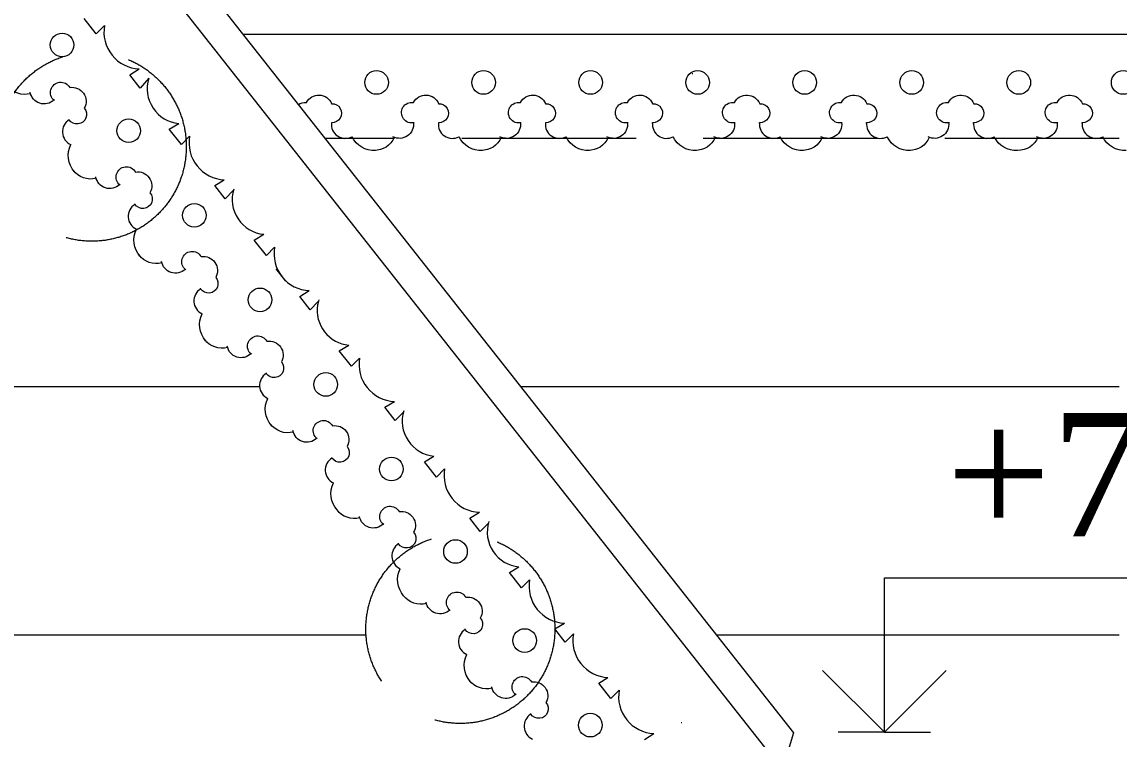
# Model space of a CAD drawing. Header units: millimetres. Extents: x 2399 to 111977, y 1313 to 59551.
# Drawn here: x 96438 to 98215, y 39016 to 40177 of the extents above; entities that cross this region are included whole.
import ezdxf

# ---------------------------------------------------------------- set-up
doc = ezdxf.new("R2010")
doc.units = ezdxf.units.MM
doc.linetypes.add('Невидимая', pattern=[391.222223, 282.222223, -109])
doc.layers.add('dim Level', color=7, linetype='Continuous', lineweight=13)
doc.layers.add('main line', color=7, linetype='Continuous', lineweight=13)
doc.styles.add('СГЕНЕРИР_СТИЛЬ_1', font='georgia.ttf')

msp = doc.modelspace()

# ---------------------------------------------------------------- linework, layer by layer
at = {"layer": 'dim Level', "color": 7, "linetype": 'Continuous', "lineweight": 13}
for p, q in [((97834.7829, 39027.0224), (97834.7829, 39277.0224)), ((97834.7829, 39277.0224), (98861.8149, 39277.0224)), ((97834.7829, 39027.0224), (97734.7829, 39127.0224)), ((97934.7829, 39127.0224), (97834.7829, 39027.0224)), ((97834.7829, 39027.0224), (97759.7829, 39027.0224)), ((97834.7829, 39027.0224), (97909.7829, 39027.0224))]:
    msp.add_line(p, q, dxfattribs=at)
at = {"layer": 'main line', "color": 7, "linetype": 'Continuous', "lineweight": 13}
for p, q in [((95939.9716, 41242.0814), (97687.7008, 39025.9471)), ((95939.9716, 41159.3317), (97640.6756, 39002.8258)), ((96558.2472, 40157.8073), (96538.701, 40182.6363)), ((96571.5901, 40171.2221), (96558.2472, 40157.8073)), ((100024.7192, 40156.7992), (96795.8671, 40156.7992)), ((96612.3488, 40091.4835), (96627.852, 40100.8644)), ((96629.0849, 40069.9115), (96612.3488, 40091.4835)), ((96643.1346, 40085.7927), (96629.0849, 40069.9115)), ((96676.4276, 40003.1604), (96691.9309, 40012.5413)), ((96695.9738, 39978.3315), (96676.4276, 40003.1604)), ((96709.3167, 39991.7462), (96695.9738, 39978.3315)), ((96750.0754, 39912.0076), (96765.5786, 39921.3886)), ((96766.8115, 39890.4357), (96750.0754, 39912.0076)), ((96780.1544, 39903.8504), (96766.8115, 39890.4357)), ((96814.1542, 39823.6845), (96829.6575, 39833.0655)), ((96833.7004, 39798.8556), (96814.1542, 39823.6845)), ((96847.0433, 39812.2703), (96833.7004, 39798.8556)), ((96849.298, 39777.0734), (96864.6563, 39757.1547)), ((96887.802, 39732.5318), (96903.3052, 39741.9127)), ((96904.5381, 39710.9598), (96887.802, 39732.5318)), ((96917.881, 39724.3746), (96904.5381, 39710.9598)), ((96951.8808, 39644.2087), (96967.3841, 39653.5896)), ((96971.427, 39619.3797), (96951.8808, 39644.2087)), ((96984.7699, 39632.7945), (96971.427, 39619.3797)), ((95057.2172, 39586.5174), (96822.7261, 39586.5174)), ((97245.6134, 39586.5174), (98214.9716, 39586.5174)), ((97025.5286, 39553.0559), (97041.0318, 39562.4368)), ((97042.2647, 39531.484), (97025.5286, 39553.0559)), ((97055.6076, 39544.8987), (97042.2647, 39531.484)), ((97089.6074, 39464.7328), (97105.1107, 39474.1137)), ((97109.1536, 39439.9039), (97089.6074, 39464.7328)), ((97122.4965, 39453.3186), (97109.1536, 39439.9039)), ((97163.2551, 39373.58), (97178.7584, 39382.961)), ((97179.9913, 39352.0081), (97163.2551, 39373.58)), ((97193.3342, 39365.4228), (97179.9913, 39352.0081)), ((97227.334, 39285.257), (97242.8373, 39294.6379)), ((97246.8802, 39260.428), (97227.334, 39285.257)), ((97260.2231, 39273.8428), (97246.8802, 39260.428)), ((97300.9817, 39194.1042), (97316.485, 39203.4851)), ((97317.7179, 39172.5322), (97300.9817, 39194.1042)), ((94884.7614, 39184.6619), (96995.1819, 39184.6619)), ((97331.0608, 39185.947), (97317.7179, 39172.5322)), ((97562.5322, 39184.6619), (98214.9716, 39184.6619)), ((97372.4013, 39106.5158), (97387.0939, 39115.5993)), ((97391.9475, 39081.6869), (97372.4013, 39106.5158)), ((97405.2904, 39095.1016), (97391.9475, 39081.6869)), ((97687.7008, 39025.9471), (97353.1747, 37917.1506)), ((97446.0491, 39015.3631), (97461.5523, 39024.744))]:
    msp.add_line(p, q, dxfattribs=at)
at = {"layer": 'main line', "color": 7, "linetype": 'Невидимая', "lineweight": 13}
msp.add_line((98214.9716, 39988.373), (96928.6946, 39988.373), dxfattribs=at)
at = {"layer": 'main line', "color": 7, "linetype": 'Continuous', "lineweight": 13, "flags": 128}
for points in [[(96490.2978, 40049.6409, -1.219803903), (96515.2272, 40070.8229, -0.63216014), (96538.7833, 40037.2498, -1.067465283), (96514.4101, 40018.6088, 0.60309642), (96516.9209, 39978.2726)], [(96490.2978, 40049.6409, -1.219803903), (96515.2272, 40070.8229, -0.63216014), (96538.7833, 40037.2498, -1.067465283), (96514.4101, 40018.6088, 0.60309642), (96516.9209, 39978.2726)], [(96490.2978, 40049.6409, -1.219803903), (96515.2272, 40070.8229, -0.63216014), (96538.7833, 40037.2498, -1.067465283), (96514.4101, 40018.6088, 0.60309642), (96516.9209, 39978.2726)], [(96490.2978, 40049.6409, -1.219803903), (96515.2272, 40070.8229, -0.63216014), (96538.7833, 40037.2498, -1.067465283), (96514.4101, 40018.6088, 0.60309642), (96516.9209, 39978.2726)], [(96490.2978, 40049.6409, -1.219803903), (96515.2272, 40070.8229, -0.63216014), (96538.7833, 40037.2498, -1.067465283), (96514.4101, 40018.6088, 0.60309642), (96516.9209, 39978.2726)], [(96490.2978, 40049.6409, -1.219803903), (96515.2272, 40070.8229, -0.63216014), (96538.7833, 40037.2498, -1.067465283), (96514.4101, 40018.6088, 0.60309642), (96516.9209, 39978.2726)], [(97523.2522, 40093.6345, 0.017938026), (97524.4354, 40093.457)], [(97523.2522, 40093.6345, 0.017938026), (97524.4354, 40093.457)], [(97523.2522, 40093.6345, 0.017938026), (97524.4354, 40093.457)], [(97523.2522, 40093.6345, 0.017938026), (97524.4354, 40093.457)], [(97523.2522, 40093.6345, 0.017938026), (97524.4354, 40093.457)], [(96451.6172, 40060.7118, -0.304535594), (96414.6429, 40073.4862)], [(96451.6172, 40060.7118, -0.304535594), (96414.6429, 40073.4862)], [(96451.6172, 40060.7118, -0.304535594), (96414.6429, 40073.4862)], [(96451.6172, 40060.7118, -0.304535594), (96414.6429, 40073.4862)], [(96451.6172, 40060.7118, -0.304535594), (96414.6429, 40073.4862)], [(96451.6172, 40060.7118, -0.304535594), (96414.6429, 40073.4862)], [(96489.5629, 40050.5867, -0.60309642), (96451.0976, 40062.9857)], [(96489.5629, 40050.5867, -0.60309642), (96451.0976, 40062.9857)], [(96489.5629, 40050.5867, -0.60309642), (96451.0976, 40062.9857)], [(96489.5629, 40050.5867, -0.60309642), (96451.0976, 40062.9857)], [(96489.5629, 40050.5867, -0.60309642), (96451.0976, 40062.9857)], [(96489.5629, 40050.5867, -0.60309642), (96451.0976, 40062.9857)], [(96885.5512, 40043.0791, -0.209971747), (96898.5174, 40046.5322, -0.628102669), (96939.3787, 40044.7768)], [(96885.5512, 40043.0791, -0.209971747), (96898.5174, 40046.5322, -0.628102669), (96939.3787, 40044.7768)], [(96885.5512, 40043.0791, -0.209971747), (96898.5174, 40046.5322, -0.628102669), (96939.3787, 40044.7768)], [(96885.5512, 40043.0791, -0.209971747), (96898.5174, 40046.5322, -0.628102669), (96939.3787, 40044.7768)], [(96885.5512, 40043.0791, -0.209971747), (96898.5174, 40046.5322, -0.628102669), (96939.3787, 40044.7768)], [(96885.5512, 40043.0791, -0.209971747), (96898.5174, 40046.5322, -0.628102669), (96939.3787, 40044.7768)], [(97073.257, 40013.8503, -1.219803903), (97071.8266, 40046.5322, -0.628102669), (97112.6878, 40044.7768)], [(97073.257, 40013.8503, -1.219803903), (97071.8266, 40046.5322, -0.628102669), (97112.6878, 40044.7768)], [(97073.257, 40013.8503, -1.219803903), (97071.8266, 40046.5322, -0.628102669), (97112.6878, 40044.7768)], [(97073.257, 40013.8503, -1.219803903), (97071.8266, 40046.5322, -0.628102669), (97112.6878, 40044.7768)], [(97073.257, 40013.8503, -1.219803903), (97071.8266, 40046.5322, -0.628102669), (97112.6878, 40044.7768)], [(97073.257, 40013.8503, -1.219803903), (97071.8266, 40046.5322, -0.628102669), (97112.6878, 40044.7768)], [(97246.5662, 40013.8503, -1.219803903), (97245.1358, 40046.5322, -0.628102669), (97285.997, 40044.7768)], [(97246.5662, 40013.8503, -1.219803903), (97245.1358, 40046.5322, -0.628102669), (97285.997, 40044.7768)], [(97246.5662, 40013.8503, -1.219803903), (97245.1358, 40046.5322, -0.628102669), (97285.997, 40044.7768)], [(97246.5662, 40013.8503, -1.219803903), (97245.1358, 40046.5322, -0.628102669), (97285.997, 40044.7768)], [(97246.5662, 40013.8503, -1.219803903), (97245.1358, 40046.5322, -0.628102669), (97285.997, 40044.7768)], [(97246.5662, 40013.8503, -1.219803903), (97245.1358, 40046.5322, -0.628102669), (97285.997, 40044.7768)], [(97419.8754, 40013.8503, -1.219803903), (97418.4449, 40046.5322, -0.628102669), (97459.3062, 40044.7768)], [(97419.8754, 40013.8503, -1.219803903), (97418.4449, 40046.5322, -0.628102669), (97459.3062, 40044.7768)], [(97419.8754, 40013.8503, -1.219803903), (97418.4449, 40046.5322, -0.628102669), (97459.3062, 40044.7768)], [(97419.8754, 40013.8503, -1.219803903), (97418.4449, 40046.5322, -0.628102669), (97459.3062, 40044.7768)], [(97419.8754, 40013.8503, -1.219803903), (97418.4449, 40046.5322, -0.628102669), (97459.3062, 40044.7768)], [(97419.8754, 40013.8503, -1.219803903), (97418.4449, 40046.5322, -0.628102669), (97459.3062, 40044.7768)], [(97593.2874, 40013.8503, -1.219803903), (97591.8569, 40046.5322, -0.63216014), (97632.8209, 40044.5339, -1.067465283), (97632.5862, 40013.8503, 0.60309642), (97665.9779, 39991.084)], [(97593.2874, 40013.8503, -1.219803903), (97591.8569, 40046.5322, -0.63216014), (97632.8209, 40044.5339, -1.067465283), (97632.5862, 40013.8503, 0.60309642), (97665.9779, 39991.084)], [(97593.2874, 40013.8503, -1.219803903), (97591.8569, 40046.5322, -0.63216014), (97632.8209, 40044.5339, -1.067465283), (97632.5862, 40013.8503, 0.60309642), (97665.9779, 39991.084)], [(97593.2874, 40013.8503, -1.219803903), (97591.8569, 40046.5322, -0.63216014), (97632.8209, 40044.5339, -1.067465283), (97632.5862, 40013.8503, 0.60309642), (97665.9779, 39991.084)], [(97593.2874, 40013.8503, -1.219803903), (97591.8569, 40046.5322, -0.63216014), (97632.8209, 40044.5339, -1.067465283), (97632.5862, 40013.8503, 0.60309642), (97665.9779, 39991.084)], [(97593.2874, 40013.8503, -1.219803903), (97591.8569, 40046.5322, -0.63216014), (97632.8209, 40044.5339, -1.067465283), (97632.5862, 40013.8503, 0.60309642), (97665.9779, 39991.084)], [(97766.6993, 40013.8503, -1.219803903), (97765.2689, 40046.5322, -0.63216014), (97806.2329, 40044.5339, -1.067465283), (97805.9981, 40013.8503, 0.60309642), (97839.3899, 39991.084)], [(97766.6993, 40013.8503, -1.219803903), (97765.2689, 40046.5322, -0.63216014), (97806.2329, 40044.5339, -1.067465283), (97805.9981, 40013.8503, 0.60309642), (97839.3899, 39991.084)], [(97766.6993, 40013.8503, -1.219803903), (97765.2689, 40046.5322, -0.63216014), (97806.2329, 40044.5339, -1.067465283), (97805.9981, 40013.8503, 0.60309642), (97839.3899, 39991.084)], [(97766.6993, 40013.8503, -1.219803903), (97765.2689, 40046.5322, -0.63216014), (97806.2329, 40044.5339, -1.067465283), (97805.9981, 40013.8503, 0.60309642), (97839.3899, 39991.084)], [(97766.6993, 40013.8503, -1.219803903), (97765.2689, 40046.5322, -0.63216014), (97806.2329, 40044.5339, -1.067465283), (97805.9981, 40013.8503, 0.60309642), (97839.3899, 39991.084)], [(97766.6993, 40013.8503, -1.219803903), (97765.2689, 40046.5322, -0.63216014), (97806.2329, 40044.5339, -1.067465283), (97805.9981, 40013.8503, 0.60309642), (97839.3899, 39991.084)], [(97940.1113, 40013.8503, -1.219803903), (97938.6808, 40046.5322, -0.63216014), (97979.6449, 40044.5339, -1.067465283), (97979.4101, 40013.8503, 0.60309642), (98012.8019, 39991.084)], [(97940.1113, 40013.8503, -1.219803903), (97938.6808, 40046.5322, -0.63216014), (97979.6449, 40044.5339, -1.067465283), (97979.4101, 40013.8503, 0.60309642), (98012.8019, 39991.084)], [(97940.1113, 40013.8503, -1.219803903), (97938.6808, 40046.5322, -0.63216014), (97979.6449, 40044.5339, -1.067465283), (97979.4101, 40013.8503, 0.60309642), (98012.8019, 39991.084)], [(97940.1113, 40013.8503, -1.219803903), (97938.6808, 40046.5322, -0.63216014), (97979.6449, 40044.5339, -1.067465283), (97979.4101, 40013.8503, 0.60309642), (98012.8019, 39991.084)], [(97940.1113, 40013.8503, -1.219803903), (97938.6808, 40046.5322, -0.63216014), (97979.6449, 40044.5339, -1.067465283), (97979.4101, 40013.8503, 0.60309642), (98012.8019, 39991.084)], [(97940.1113, 40013.8503, -1.219803903), (97938.6808, 40046.5322, -0.63216014), (97979.6449, 40044.5339, -1.067465283), (97979.4101, 40013.8503, 0.60309642), (98012.8019, 39991.084)], [(98115.978, 40013.8503, -1.219803903), (98114.5475, 40046.5322, -0.63216014), (98155.5116, 40044.5339, -1.067465283), (98155.2768, 40013.8503, 0.60309642), (98188.6686, 39991.084)], [(98115.978, 40013.8503, -1.219803903), (98114.5475, 40046.5322, -0.63216014), (98155.5116, 40044.5339, -1.067465283), (98155.2768, 40013.8503, 0.60309642), (98188.6686, 39991.084)], [(98115.978, 40013.8503, -1.219803903), (98114.5475, 40046.5322, -0.63216014), (98155.5116, 40044.5339, -1.067465283), (98155.2768, 40013.8503, 0.60309642), (98188.6686, 39991.084)], [(98115.978, 40013.8503, -1.219803903), (98114.5475, 40046.5322, -0.63216014), (98155.5116, 40044.5339, -1.067465283), (98155.2768, 40013.8503, 0.60309642), (98188.6686, 39991.084)], [(98115.978, 40013.8503, -1.219803903), (98114.5475, 40046.5322, -0.63216014), (98155.5116, 40044.5339, -1.067465283), (98155.2768, 40013.8503, 0.60309642), (98188.6686, 39991.084)], [(98115.978, 40013.8503, -1.219803903), (98114.5475, 40046.5322, -0.63216014), (98155.5116, 40044.5339, -1.067465283), (98155.2768, 40013.8503, 0.60309642), (98188.6686, 39991.084)], [(96939.3787, 40044.5339, -1.067465283), (96939.1439, 40013.8503, 0.60309642), (96972.5357, 39991.084)], [(96939.3787, 40044.5339, -1.067465283), (96939.1439, 40013.8503, 0.60309642), (96972.5357, 39991.084)], [(96939.3787, 40044.5339, -1.067465283), (96939.1439, 40013.8503, 0.60309642), (96972.5357, 39991.084)], [(96939.3787, 40044.5339, -1.067465283), (96939.1439, 40013.8503, 0.60309642), (96972.5357, 39991.084)], [(96939.3787, 40044.5339, -1.067465283), (96939.1439, 40013.8503, 0.60309642), (96972.5357, 39991.084)], [(97112.6878, 40044.5339, -1.067465283), (97112.4531, 40013.8503, 0.60309642), (97145.8448, 39991.084)], [(97112.6878, 40044.5339, -1.067465283), (97112.4531, 40013.8503, 0.60309642), (97145.8448, 39991.084)], [(97112.6878, 40044.5339, -1.067465283), (97112.4531, 40013.8503, 0.60309642), (97145.8448, 39991.084)], [(97112.6878, 40044.5339, -1.067465283), (97112.4531, 40013.8503, 0.60309642), (97145.8448, 39991.084)], [(97112.6878, 40044.5339, -1.067465283), (97112.4531, 40013.8503, 0.60309642), (97145.8448, 39991.084)], [(97285.997, 40044.5339, -1.067465283), (97285.7622, 40013.8503, 0.60309642), (97319.154, 39991.084)], [(97285.997, 40044.5339, -1.067465283), (97285.7622, 40013.8503, 0.60309642), (97319.154, 39991.084)], [(97285.997, 40044.5339, -1.067465283), (97285.7622, 40013.8503, 0.60309642), (97319.154, 39991.084)], [(97285.997, 40044.5339, -1.067465283), (97285.7622, 40013.8503, 0.60309642), (97319.154, 39991.084)], [(97285.997, 40044.5339, -1.067465283), (97285.7622, 40013.8503, 0.60309642), (97319.154, 39991.084)], [(97459.3062, 40044.7768, -0.00290429), (97459.409, 40044.5339, -1.067465283), (97459.1742, 40013.8503, 0.60309642), (97492.566, 39991.084)], [(97459.3062, 40044.7768, -0.00290429), (97459.409, 40044.5339, -1.067465283), (97459.1742, 40013.8503, 0.60309642), (97492.566, 39991.084)], [(97459.3062, 40044.7768, -0.00290429), (97459.409, 40044.5339, -1.067465283), (97459.1742, 40013.8503, 0.60309642), (97492.566, 39991.084)], [(97459.3062, 40044.7768, -0.00290429), (97459.409, 40044.5339, -1.067465283), (97459.1742, 40013.8503, 0.60309642), (97492.566, 39991.084)], [(97459.3062, 40044.7768, -0.00290429), (97459.409, 40044.5339, -1.067465283), (97459.1742, 40013.8503, 0.60309642), (97492.566, 39991.084)], [(97459.3062, 40044.7768, -0.00290429), (97459.409, 40044.5339, -1.067465283), (97459.1742, 40013.8503, 0.60309642), (97492.566, 39991.084)], [(97072.0593, 40013.8503, -0.60309642), (97038.6676, 39991.084)], [(97072.0593, 40013.8503, -0.60309642), (97038.6676, 39991.084)], [(97072.0593, 40013.8503, -0.60309642), (97038.6676, 39991.084)], [(97072.0593, 40013.8503, -0.60309642), (97038.6676, 39991.084)], [(97072.0593, 40013.8503, -0.60309642), (97038.6676, 39991.084)], [(97072.0593, 40013.8503, -0.60309642), (97038.6676, 39991.084)], [(97245.3685, 40013.8503, -0.60309642), (97211.9767, 39991.084)], [(97245.3685, 40013.8503, -0.60309642), (97211.9767, 39991.084)], [(97245.3685, 40013.8503, -0.60309642), (97211.9767, 39991.084)], [(97245.3685, 40013.8503, -0.60309642), (97211.9767, 39991.084)], [(97245.3685, 40013.8503, -0.60309642), (97211.9767, 39991.084)], [(97245.3685, 40013.8503, -0.60309642), (97211.9767, 39991.084)], [(97418.6777, 40013.8503, -0.60309642), (97385.2859, 39991.084)], [(97418.6777, 40013.8503, -0.60309642), (97385.2859, 39991.084)], [(97418.6777, 40013.8503, -0.60309642), (97385.2859, 39991.084)], [(97418.6777, 40013.8503, -0.60309642), (97385.2859, 39991.084)], [(97418.6777, 40013.8503, -0.60309642), (97385.2859, 39991.084)], [(97418.6777, 40013.8503, -0.60309642), (97385.2859, 39991.084)], [(97457.9765, 40013.8503, 0.017938026), (97459.1479, 40013.6064)], [(97592.0896, 40013.8503, -0.60309642), (97558.6979, 39991.084)], [(97592.0896, 40013.8503, -0.60309642), (97558.6979, 39991.084)], [(97592.0896, 40013.8503, -0.60309642), (97558.6979, 39991.084)], [(97592.0896, 40013.8503, -0.60309642), (97558.6979, 39991.084)], [(97592.0896, 40013.8503, -0.60309642), (97558.6979, 39991.084)], [(97592.0896, 40013.8503, -0.60309642), (97558.6979, 39991.084)], [(97631.3885, 40013.8503, 0.017938026), (97632.5598, 40013.6064)], [(97631.3885, 40013.8503, 0.017938026), (97632.5598, 40013.6064)], [(97631.3885, 40013.8503, 0.017938026), (97632.5598, 40013.6064)], [(97631.3885, 40013.8503, 0.017938026), (97632.5598, 40013.6064)], [(97631.3885, 40013.8503, 0.017938026), (97632.5598, 40013.6064)], [(97631.3885, 40013.8503, 0.017938026), (97632.5598, 40013.6064)], [(97765.5016, 40013.8503, -0.60309642), (97732.1099, 39991.084)], [(97765.5016, 40013.8503, -0.60309642), (97732.1099, 39991.084)], [(97765.5016, 40013.8503, -0.60309642), (97732.1099, 39991.084)], [(97765.5016, 40013.8503, -0.60309642), (97732.1099, 39991.084)], [(97765.5016, 40013.8503, -0.60309642), (97732.1099, 39991.084)], [(97765.5016, 40013.8503, -0.60309642), (97732.1099, 39991.084)], [(97804.8004, 40013.8503, 0.017938026), (97805.9718, 40013.6064)], [(97804.8004, 40013.8503, 0.017938026), (97805.9718, 40013.6064)], [(97804.8004, 40013.8503, 0.017938026), (97805.9718, 40013.6064)], [(97804.8004, 40013.8503, 0.017938026), (97805.9718, 40013.6064)], [(97804.8004, 40013.8503, 0.017938026), (97805.9718, 40013.6064)], [(97804.8004, 40013.8503, 0.017938026), (97805.9718, 40013.6064)], [(97938.9136, 40013.8503, -0.60309642), (97905.5218, 39991.084)], [(97938.9136, 40013.8503, -0.60309642), (97905.5218, 39991.084)], [(97938.9136, 40013.8503, -0.60309642), (97905.5218, 39991.084)], [(97938.9136, 40013.8503, -0.60309642), (97905.5218, 39991.084)], [(97938.9136, 40013.8503, -0.60309642), (97905.5218, 39991.084)], [(97938.9136, 40013.8503, -0.60309642), (97905.5218, 39991.084)], [(97978.2124, 40013.8503, 0.017938026), (97979.3838, 40013.6064)], [(97978.2124, 40013.8503, 0.017938026), (97979.3838, 40013.6064)], [(97978.2124, 40013.8503, 0.017938026), (97979.3838, 40013.6064)], [(97978.2124, 40013.8503, 0.017938026), (97979.3838, 40013.6064)], [(97978.2124, 40013.8503, 0.017938026), (97979.3838, 40013.6064)], [(97978.2124, 40013.8503, 0.017938026), (97979.3838, 40013.6064)], [(98114.7803, 40013.8503, -0.60309642), (98081.3885, 39991.084)], [(98114.7803, 40013.8503, -0.60309642), (98081.3885, 39991.084)], [(98114.7803, 40013.8503, -0.60309642), (98081.3885, 39991.084)], [(98114.7803, 40013.8503, -0.60309642), (98081.3885, 39991.084)], [(98114.7803, 40013.8503, -0.60309642), (98081.3885, 39991.084)], [(98114.7803, 40013.8503, -0.60309642), (98081.3885, 39991.084)], [(98154.0791, 40013.8503, 0.017938026), (98155.2505, 40013.6064)], [(98154.0791, 40013.8503, 0.017938026), (98155.2505, 40013.6064)], [(98154.0791, 40013.8503, 0.017938026), (98155.2505, 40013.6064)], [(98154.0791, 40013.8503, 0.017938026), (98155.2505, 40013.6064)], [(98154.0791, 40013.8503, 0.017938026), (98155.2505, 40013.6064)], [(98154.0791, 40013.8503, 0.017938026), (98155.2505, 40013.6064)], [(97010.4634, 39968.7405, -0.304535594), (96972.5357, 39991.084)], [(97010.4634, 39968.7405, -0.304535594), (96972.5357, 39991.084)], [(97010.4634, 39968.7405, -0.304535594), (96972.5357, 39991.084)], [(97010.4634, 39968.7405, -0.304535594), (96972.5357, 39991.084)], [(97010.4634, 39968.7405, -0.304535594), (96972.5357, 39991.084)], [(97010.4634, 39968.7405, -0.304535594), (96972.5357, 39991.084)], [(97040.782, 39990.0991, -0.304535594), (97008.0086, 39968.7405)], [(97040.782, 39990.0991, -0.304535594), (97008.0086, 39968.7405)], [(97040.782, 39990.0991, -0.304535594), (97008.0086, 39968.7405)], [(97040.782, 39990.0991, -0.304535594), (97008.0086, 39968.7405)], [(97040.782, 39990.0991, -0.304535594), (97008.0086, 39968.7405)], [(97040.782, 39990.0991, -0.304535594), (97008.0086, 39968.7405)], [(97183.7725, 39968.7405, -0.304535594), (97145.8448, 39991.084)], [(97183.7725, 39968.7405, -0.304535594), (97145.8448, 39991.084)], [(97183.7725, 39968.7405, -0.304535594), (97145.8448, 39991.084)], [(97183.7725, 39968.7405, -0.304535594), (97145.8448, 39991.084)], [(97183.7725, 39968.7405, -0.304535594), (97145.8448, 39991.084)], [(97183.7725, 39968.7405, -0.304535594), (97145.8448, 39991.084)], [(97214.0912, 39990.0991, -0.304535594), (97181.3178, 39968.7405)], [(97214.0912, 39990.0991, -0.304535594), (97181.3178, 39968.7405)], [(97214.0912, 39990.0991, -0.304535594), (97181.3178, 39968.7405)], [(97214.0912, 39990.0991, -0.304535594), (97181.3178, 39968.7405)], [(97214.0912, 39990.0991, -0.304535594), (97181.3178, 39968.7405)], [(97214.0912, 39990.0991, -0.304535594), (97181.3178, 39968.7405)], [(97357.0817, 39968.7405, -0.304535594), (97319.154, 39991.084)], [(97357.0817, 39968.7405, -0.304535594), (97319.154, 39991.084)], [(97357.0817, 39968.7405, -0.304535594), (97319.154, 39991.084)], [(97357.0817, 39968.7405, -0.304535594), (97319.154, 39991.084)], [(97357.0817, 39968.7405, -0.304535594), (97319.154, 39991.084)], [(97357.0817, 39968.7405, -0.304535594), (97319.154, 39991.084)], [(97387.4003, 39990.0991, -0.304535594), (97354.627, 39968.7405)], [(97387.4003, 39990.0991, -0.304535594), (97354.627, 39968.7405)], [(97387.4003, 39990.0991, -0.304535594), (97354.627, 39968.7405)], [(97387.4003, 39990.0991, -0.304535594), (97354.627, 39968.7405)], [(97387.4003, 39990.0991, -0.304535594), (97354.627, 39968.7405)], [(97387.4003, 39990.0991, -0.304535594), (97354.627, 39968.7405)], [(97530.4937, 39968.7405, -0.304535594), (97492.566, 39991.084)], [(97530.4937, 39968.7405, -0.304535594), (97492.566, 39991.084)], [(97530.4937, 39968.7405, -0.304535594), (97492.566, 39991.084)], [(97530.4937, 39968.7405, -0.304535594), (97492.566, 39991.084)], [(97530.4937, 39968.7405, -0.304535594), (97492.566, 39991.084)], [(97530.4937, 39968.7405, -0.304535594), (97492.566, 39991.084)], [(97560.8123, 39990.0991, -0.304535594), (97528.0389, 39968.7405)], [(97560.8123, 39990.0991, -0.304535594), (97528.0389, 39968.7405)], [(97560.8123, 39990.0991, -0.304535594), (97528.0389, 39968.7405)], [(97560.8123, 39990.0991, -0.304535594), (97528.0389, 39968.7405)], [(97560.8123, 39990.0991, -0.304535594), (97528.0389, 39968.7405)], [(97560.8123, 39990.0991, -0.304535594), (97528.0389, 39968.7405)], [(97703.9056, 39968.7405, -0.304535594), (97665.9779, 39991.084)], [(97703.9056, 39968.7405, -0.304535594), (97665.9779, 39991.084)], [(97703.9056, 39968.7405, -0.304535594), (97665.9779, 39991.084)], [(97703.9056, 39968.7405, -0.304535594), (97665.9779, 39991.084)], [(97703.9056, 39968.7405, -0.304535594), (97665.9779, 39991.084)], [(97703.9056, 39968.7405, -0.304535594), (97665.9779, 39991.084)], [(97734.2243, 39990.0991, -0.304535594), (97701.4509, 39968.7405)], [(97734.2243, 39990.0991, -0.304535594), (97701.4509, 39968.7405)], [(97734.2243, 39990.0991, -0.304535594), (97701.4509, 39968.7405)], [(97734.2243, 39990.0991, -0.304535594), (97701.4509, 39968.7405)], [(97734.2243, 39990.0991, -0.304535594), (97701.4509, 39968.7405)], [(97734.2243, 39990.0991, -0.304535594), (97701.4509, 39968.7405)], [(97877.3176, 39968.7405, -0.304535594), (97839.3899, 39991.084)], [(97877.3176, 39968.7405, -0.304535594), (97839.3899, 39991.084)], [(97877.3176, 39968.7405, -0.304535594), (97839.3899, 39991.084)], [(97877.3176, 39968.7405, -0.304535594), (97839.3899, 39991.084)], [(97877.3176, 39968.7405, -0.304535594), (97839.3899, 39991.084)], [(97877.3176, 39968.7405, -0.304535594), (97839.3899, 39991.084)], [(97907.6362, 39990.0991, -0.304535594), (97874.8629, 39968.7405)], [(97907.6362, 39990.0991, -0.304535594), (97874.8629, 39968.7405)], [(97907.6362, 39990.0991, -0.304535594), (97874.8629, 39968.7405)], [(97907.6362, 39990.0991, -0.304535594), (97874.8629, 39968.7405)], [(97907.6362, 39990.0991, -0.304535594), (97874.8629, 39968.7405)], [(97907.6362, 39990.0991, -0.304535594), (97874.8629, 39968.7405)], [(98050.7296, 39968.7405, -0.304535594), (98012.8019, 39991.084)], [(98050.7296, 39968.7405, -0.304535594), (98012.8019, 39991.084)], [(98050.7296, 39968.7405, -0.304535594), (98012.8019, 39991.084)], [(98050.7296, 39968.7405, -0.304535594), (98012.8019, 39991.084)], [(98050.7296, 39968.7405, -0.304535594), (98012.8019, 39991.084)], [(98050.7296, 39968.7405, -0.304535594), (98012.8019, 39991.084)], [(98083.5029, 39990.0991, -0.304535594), (98050.7296, 39968.7405)], [(98083.5029, 39990.0991, -0.304535594), (98050.7296, 39968.7405)], [(98083.5029, 39990.0991, -0.304535594), (98050.7296, 39968.7405)], [(98083.5029, 39990.0991, -0.304535594), (98050.7296, 39968.7405)], [(98083.5029, 39990.0991, -0.304535594), (98050.7296, 39968.7405)], [(98083.5029, 39990.0991, -0.304535594), (98050.7296, 39968.7405)], [(98226.5963, 39968.7405, -0.304535594), (98188.6686, 39991.084)], [(98226.5963, 39968.7405, -0.304535594), (98188.6686, 39991.084)], [(98226.5963, 39968.7405, -0.304535594), (98188.6686, 39991.084)], [(98226.5963, 39968.7405, -0.304535594), (98188.6686, 39991.084)], [(98226.5963, 39968.7405, -0.304535594), (98188.6686, 39991.084)], [(98226.5963, 39968.7405, -0.304535594), (98188.6686, 39991.084)], [(96522.5485, 39934.614, -0.304535594), (96516.9209, 39978.2726)], [(96522.5485, 39934.614, -0.304535594), (96516.9209, 39978.2726)], [(96522.5485, 39934.614, -0.304535594), (96516.9209, 39978.2726)], [(96522.5485, 39934.614, -0.304535594), (96516.9209, 39978.2726)], [(96522.5485, 39934.614, -0.304535594), (96516.9209, 39978.2726)], [(96522.5485, 39934.614, -0.304535594), (96516.9209, 39978.2726)], [(96558.0167, 39923.778, -0.304535594), (96521.0424, 39936.5524)], [(96558.0167, 39923.778, -0.304535594), (96521.0424, 39936.5524)], [(96558.0167, 39923.778, -0.304535594), (96521.0424, 39936.5524)], [(96558.0167, 39923.778, -0.304535594), (96521.0424, 39936.5524)], [(96558.0167, 39923.778, -0.304535594), (96521.0424, 39936.5524)], [(96558.0167, 39923.778, -0.304535594), (96521.0424, 39936.5524)], [(96596.6972, 39912.7071, -1.219803903), (96621.6266, 39933.8891, -0.63216014), (96645.1828, 39900.316, -1.067465283), (96620.8095, 39881.675, 0.60309642), (96623.3203, 39841.3388)], [(96596.6972, 39912.7071, -1.219803903), (96621.6266, 39933.8891, -0.63216014), (96645.1828, 39900.316, -1.067465283), (96620.8095, 39881.675, 0.60309642), (96623.3203, 39841.3388)], [(96596.6972, 39912.7071, -1.219803903), (96621.6266, 39933.8891, -0.63216014), (96645.1828, 39900.316, -1.067465283), (96620.8095, 39881.675, 0.60309642), (96623.3203, 39841.3388)], [(96596.6972, 39912.7071, -1.219803903), (96621.6266, 39933.8891, -0.63216014), (96645.1828, 39900.316, -1.067465283), (96620.8095, 39881.675, 0.60309642), (96623.3203, 39841.3388)], [(96596.6972, 39912.7071, -1.219803903), (96621.6266, 39933.8891, -0.63216014), (96645.1828, 39900.316, -1.067465283), (96620.8095, 39881.675, 0.60309642), (96623.3203, 39841.3388)], [(96596.6972, 39912.7071, -1.219803903), (96621.6266, 39933.8891, -0.63216014), (96645.1828, 39900.316, -1.067465283), (96620.8095, 39881.675, 0.60309642), (96623.3203, 39841.3388)], [(96595.9623, 39913.6528, -0.60309642), (96557.497, 39926.0519)], [(96595.9623, 39913.6528, -0.60309642), (96557.497, 39926.0519)], [(96595.9623, 39913.6528, -0.60309642), (96557.497, 39926.0519)], [(96595.9623, 39913.6528, -0.60309642), (96557.497, 39926.0519)], [(96595.9623, 39913.6528, -0.60309642), (96557.497, 39926.0519)], [(96595.9623, 39913.6528, -0.60309642), (96557.497, 39926.0519)], [(96620.0747, 39882.6207, 0.017938026), (96620.6008, 39881.5461)], [(96620.0747, 39882.6207, 0.017938026), (96620.6008, 39881.5461)], [(96620.0747, 39882.6207, 0.017938026), (96620.6008, 39881.5461)], [(96620.0747, 39882.6207, 0.017938026), (96620.6008, 39881.5461)], [(96620.0747, 39882.6207, 0.017938026), (96620.6008, 39881.5461)], [(96620.0747, 39882.6207, 0.017938026), (96620.6008, 39881.5461)], [(96628.9479, 39797.6802, -0.304535594), (96623.3203, 39841.3388)], [(96628.9479, 39797.6802, -0.304535594), (96623.3203, 39841.3388)], [(96628.9479, 39797.6802, -0.304535594), (96623.3203, 39841.3388)], [(96628.9479, 39797.6802, -0.304535594), (96623.3203, 39841.3388)], [(96628.9479, 39797.6802, -0.304535594), (96623.3203, 39841.3388)], [(96628.9479, 39797.6802, -0.304535594), (96623.3203, 39841.3388)], [(96664.4161, 39786.8441, -0.304535594), (96627.4418, 39799.6186)], [(96664.4161, 39786.8441, -0.304535594), (96627.4418, 39799.6186)], [(96664.4161, 39786.8441, -0.304535594), (96627.4418, 39799.6186)], [(96664.4161, 39786.8441, -0.304535594), (96627.4418, 39799.6186)], [(96664.4161, 39786.8441, -0.304535594), (96627.4418, 39799.6186)], [(96664.4161, 39786.8441, -0.304535594), (96627.4418, 39799.6186)], [(96703.0966, 39775.7733, -1.219803903), (96728.026, 39796.9552, -0.63216014), (96751.5822, 39763.3822, -1.067465283), (96727.209, 39744.7411, 0.60309642), (96729.7197, 39704.405)], [(96703.0966, 39775.7733, -1.219803903), (96728.026, 39796.9552, -0.63216014), (96751.5822, 39763.3822, -1.067465283), (96727.209, 39744.7411, 0.60309642), (96729.7197, 39704.405)], [(96703.0966, 39775.7733, -1.219803903), (96728.026, 39796.9552, -0.63216014), (96751.5822, 39763.3822, -1.067465283), (96727.209, 39744.7411, 0.60309642), (96729.7197, 39704.405)], [(96703.0966, 39775.7733, -1.219803903), (96728.026, 39796.9552, -0.63216014), (96751.5822, 39763.3822, -1.067465283), (96727.209, 39744.7411, 0.60309642), (96729.7197, 39704.405)], [(96703.0966, 39775.7733, -1.219803903), (96728.026, 39796.9552, -0.63216014), (96751.5822, 39763.3822, -1.067465283), (96727.209, 39744.7411, 0.60309642), (96729.7197, 39704.405)], [(96703.0966, 39775.7733, -1.219803903), (96728.026, 39796.9552, -0.63216014), (96751.5822, 39763.3822, -1.067465283), (96727.209, 39744.7411, 0.60309642), (96729.7197, 39704.405)], [(96702.3617, 39776.719, -0.60309642), (96663.8965, 39789.1181)], [(96702.3617, 39776.719, -0.60309642), (96663.8965, 39789.1181)], [(96702.3617, 39776.719, -0.60309642), (96663.8965, 39789.1181)], [(96702.3617, 39776.719, -0.60309642), (96663.8965, 39789.1181)], [(96702.3617, 39776.719, -0.60309642), (96663.8965, 39789.1181)], [(96702.3617, 39776.719, -0.60309642), (96663.8965, 39789.1181)], [(96726.4741, 39745.6869, 0.017938026), (96727.0002, 39744.6123)], [(96726.4741, 39745.6869, 0.017938026), (96727.0002, 39744.6123)], [(96726.4741, 39745.6869, 0.017938026), (96727.0002, 39744.6123)], [(96726.4741, 39745.6869, 0.017938026), (96727.0002, 39744.6123)], [(96726.4741, 39745.6869, 0.017938026), (96727.0002, 39744.6123)], [(96726.4741, 39745.6869, 0.017938026), (96727.0002, 39744.6123)], [(96735.3473, 39660.7464, -0.304535594), (96729.7197, 39704.405)], [(96735.3473, 39660.7464, -0.304535594), (96729.7197, 39704.405)], [(96735.3473, 39660.7464, -0.304535594), (96729.7197, 39704.405)], [(96735.3473, 39660.7464, -0.304535594), (96729.7197, 39704.405)], [(96735.3473, 39660.7464, -0.304535594), (96729.7197, 39704.405)], [(96735.3473, 39660.7464, -0.304535594), (96729.7197, 39704.405)], [(96809.496, 39638.8394, -1.219803903), (96834.4254, 39660.0214, -0.63216014), (96857.9816, 39626.4483, -1.067465283), (96833.6084, 39607.8073, 0.60309642), (96836.1191, 39567.4711)], [(96809.496, 39638.8394, -1.219803903), (96834.4254, 39660.0214, -0.63216014), (96857.9816, 39626.4483, -1.067465283), (96833.6084, 39607.8073, 0.60309642), (96836.1191, 39567.4711)], [(96809.496, 39638.8394, -1.219803903), (96834.4254, 39660.0214, -0.63216014), (96857.9816, 39626.4483, -1.067465283), (96833.6084, 39607.8073, 0.60309642), (96836.1191, 39567.4711)], [(96809.496, 39638.8394, -1.219803903), (96834.4254, 39660.0214, -0.63216014), (96857.9816, 39626.4483, -1.067465283), (96833.6084, 39607.8073, 0.60309642), (96836.1191, 39567.4711)], [(96809.496, 39638.8394, -1.219803903), (96834.4254, 39660.0214, -0.63216014), (96857.9816, 39626.4483, -1.067465283), (96833.6084, 39607.8073, 0.60309642), (96836.1191, 39567.4711)], [(96809.496, 39638.8394, -1.219803903), (96834.4254, 39660.0214, -0.63216014), (96857.9816, 39626.4483, -1.067465283), (96833.6084, 39607.8073, 0.60309642), (96836.1191, 39567.4711)], [(96770.8155, 39649.9103, -0.304535594), (96733.8412, 39662.6847)], [(96770.8155, 39649.9103, -0.304535594), (96733.8412, 39662.6847)], [(96770.8155, 39649.9103, -0.304535594), (96733.8412, 39662.6847)], [(96770.8155, 39649.9103, -0.304535594), (96733.8412, 39662.6847)], [(96770.8155, 39649.9103, -0.304535594), (96733.8412, 39662.6847)], [(96770.8155, 39649.9103, -0.304535594), (96733.8412, 39662.6847)], [(96808.7611, 39639.7852, -0.60309642), (96770.2959, 39652.1842)], [(96808.7611, 39639.7852, -0.60309642), (96770.2959, 39652.1842)], [(96808.7611, 39639.7852, -0.60309642), (96770.2959, 39652.1842)], [(96808.7611, 39639.7852, -0.60309642), (96770.2959, 39652.1842)], [(96808.7611, 39639.7852, -0.60309642), (96770.2959, 39652.1842)], [(96808.7611, 39639.7852, -0.60309642), (96770.2959, 39652.1842)], [(96832.8735, 39608.7531, 0.017938026), (96833.3996, 39607.6785)], [(96832.8735, 39608.7531, 0.017938026), (96833.3996, 39607.6785)], [(96832.8735, 39608.7531, 0.017938026), (96833.3996, 39607.6785)], [(96832.8735, 39608.7531, 0.017938026), (96833.3996, 39607.6785)], [(96832.8735, 39608.7531, 0.017938026), (96833.3996, 39607.6785)], [(96832.8735, 39608.7531, 0.017938026), (96833.3996, 39607.6785)], [(96841.7468, 39523.8125, -0.304535594), (96836.1191, 39567.4711)], [(96841.7468, 39523.8125, -0.304535594), (96836.1191, 39567.4711)], [(96841.7468, 39523.8125, -0.304535594), (96836.1191, 39567.4711)], [(96841.7468, 39523.8125, -0.304535594), (96836.1191, 39567.4711)], [(96841.7468, 39523.8125, -0.304535594), (96836.1191, 39567.4711)], [(96841.7468, 39523.8125, -0.304535594), (96836.1191, 39567.4711)], [(96877.2149, 39512.9765, -0.304535594), (96840.2406, 39525.7509)], [(96877.2149, 39512.9765, -0.304535594), (96840.2406, 39525.7509)], [(96877.2149, 39512.9765, -0.304535594), (96840.2406, 39525.7509)], [(96877.2149, 39512.9765, -0.304535594), (96840.2406, 39525.7509)], [(96877.2149, 39512.9765, -0.304535594), (96840.2406, 39525.7509)], [(96877.2149, 39512.9765, -0.304535594), (96840.2406, 39525.7509)], [(96915.8954, 39501.9056, -1.219803903), (96940.8249, 39523.0876, -0.63216014), (96964.381, 39489.5145, -1.067465283), (96940.0078, 39470.8735, 0.60309642), (96942.5185, 39430.5373)], [(96915.8954, 39501.9056, -1.219803903), (96940.8249, 39523.0876, -0.63216014), (96964.381, 39489.5145, -1.067465283), (96940.0078, 39470.8735, 0.60309642), (96942.5185, 39430.5373)], [(96915.8954, 39501.9056, -1.219803903), (96940.8249, 39523.0876, -0.63216014), (96964.381, 39489.5145, -1.067465283), (96940.0078, 39470.8735, 0.60309642), (96942.5185, 39430.5373)], [(96915.8954, 39501.9056, -1.219803903), (96940.8249, 39523.0876, -0.63216014), (96964.381, 39489.5145, -1.067465283), (96940.0078, 39470.8735, 0.60309642), (96942.5185, 39430.5373)], [(96915.8954, 39501.9056, -1.219803903), (96940.8249, 39523.0876, -0.63216014), (96964.381, 39489.5145, -1.067465283), (96940.0078, 39470.8735, 0.60309642), (96942.5185, 39430.5373)], [(96915.8954, 39501.9056, -1.219803903), (96940.8249, 39523.0876, -0.63216014), (96964.381, 39489.5145, -1.067465283), (96940.0078, 39470.8735, 0.60309642), (96942.5185, 39430.5373)], [(96915.1606, 39502.8514, -0.60309642), (96876.6953, 39515.2504)], [(96915.1606, 39502.8514, -0.60309642), (96876.6953, 39515.2504)], [(96915.1606, 39502.8514, -0.60309642), (96876.6953, 39515.2504)], [(96915.1606, 39502.8514, -0.60309642), (96876.6953, 39515.2504)], [(96915.1606, 39502.8514, -0.60309642), (96876.6953, 39515.2504)], [(96915.1606, 39502.8514, -0.60309642), (96876.6953, 39515.2504)], [(96939.2729, 39471.8193, 0.017938026), (96939.7991, 39470.7447)], [(96939.2729, 39471.8193, 0.017938026), (96939.7991, 39470.7447)], [(96939.2729, 39471.8193, 0.017938026), (96939.7991, 39470.7447)], [(96939.2729, 39471.8193, 0.017938026), (96939.7991, 39470.7447)], [(96939.2729, 39471.8193, 0.017938026), (96939.7991, 39470.7447)], [(96939.2729, 39471.8193, 0.017938026), (96939.7991, 39470.7447)], [(96948.1462, 39386.8787, -0.304535594), (96942.5185, 39430.5373)], [(96948.1462, 39386.8787, -0.304535594), (96942.5185, 39430.5373)], [(96948.1462, 39386.8787, -0.304535594), (96942.5185, 39430.5373)], [(96948.1462, 39386.8787, -0.304535594), (96942.5185, 39430.5373)], [(96948.1462, 39386.8787, -0.304535594), (96942.5185, 39430.5373)], [(96948.1462, 39386.8787, -0.304535594), (96942.5185, 39430.5373)], [(96985.1205, 39374.1043, -0.304535594), (96948.1462, 39386.8787)], [(96985.1205, 39374.1043, -0.304535594), (96948.1462, 39386.8787)], [(96985.1205, 39374.1043, -0.304535594), (96948.1462, 39386.8787)], [(96985.1205, 39374.1043, -0.304535594), (96948.1462, 39386.8787)], [(96985.1205, 39374.1043, -0.304535594), (96948.1462, 39386.8787)], [(96985.1205, 39374.1043, -0.304535594), (96948.1462, 39386.8787)], [(97023.801, 39363.0334, -1.219803903), (97048.7304, 39384.2154, -0.63216014), (97072.2866, 39350.6423, -1.067465283), (97047.9134, 39332.0013, 0.60309642), (97050.4241, 39291.6651)], [(97023.801, 39363.0334, -1.219803903), (97048.7304, 39384.2154, -0.63216014), (97072.2866, 39350.6423, -1.067465283), (97047.9134, 39332.0013, 0.60309642), (97050.4241, 39291.6651)], [(97023.801, 39363.0334, -1.219803903), (97048.7304, 39384.2154, -0.63216014), (97072.2866, 39350.6423, -1.067465283), (97047.9134, 39332.0013, 0.60309642), (97050.4241, 39291.6651)], [(97023.801, 39363.0334, -1.219803903), (97048.7304, 39384.2154, -0.63216014), (97072.2866, 39350.6423, -1.067465283), (97047.9134, 39332.0013, 0.60309642), (97050.4241, 39291.6651)], [(97023.801, 39363.0334, -1.219803903), (97048.7304, 39384.2154, -0.63216014), (97072.2866, 39350.6423, -1.067465283), (97047.9134, 39332.0013, 0.60309642), (97050.4241, 39291.6651)], [(97023.801, 39363.0334, -1.219803903), (97048.7304, 39384.2154, -0.63216014), (97072.2866, 39350.6423, -1.067465283), (97047.9134, 39332.0013, 0.60309642), (97050.4241, 39291.6651)], [(97023.0661, 39363.9792, -0.60309642), (96984.6009, 39376.3782)], [(97023.0661, 39363.9792, -0.60309642), (96984.6009, 39376.3782)], [(97023.0661, 39363.9792, -0.60309642), (96984.6009, 39376.3782)], [(97023.0661, 39363.9792, -0.60309642), (96984.6009, 39376.3782)], [(97023.0661, 39363.9792, -0.60309642), (96984.6009, 39376.3782)], [(97023.0661, 39363.9792, -0.60309642), (96984.6009, 39376.3782)], [(97047.1785, 39332.9471, 0.017938026), (97047.7046, 39331.8725)], [(97047.1785, 39332.9471, 0.017938026), (97047.7046, 39331.8725)], [(97047.1785, 39332.9471, 0.017938026), (97047.7046, 39331.8725)], [(97047.1785, 39332.9471, 0.017938026), (97047.7046, 39331.8725)], [(97047.1785, 39332.9471, 0.017938026), (97047.7046, 39331.8725)], [(97047.1785, 39332.9471, 0.017938026), (97047.7046, 39331.8725)], [(97056.0517, 39248.0065, -0.304535594), (97050.4241, 39291.6651)], [(97056.0517, 39248.0065, -0.304535594), (97050.4241, 39291.6651)], [(97056.0517, 39248.0065, -0.304535594), (97050.4241, 39291.6651)], [(97056.0517, 39248.0065, -0.304535594), (97050.4241, 39291.6651)], [(97056.0517, 39248.0065, -0.304535594), (97050.4241, 39291.6651)], [(97056.0517, 39248.0065, -0.304535594), (97050.4241, 39291.6651)], [(97093.026, 39235.2321, -0.304535594), (97056.0517, 39248.0065)], [(97093.026, 39235.2321, -0.304535594), (97056.0517, 39248.0065)], [(97093.026, 39235.2321, -0.304535594), (97056.0517, 39248.0065)], [(97093.026, 39235.2321, -0.304535594), (97056.0517, 39248.0065)], [(97093.026, 39235.2321, -0.304535594), (97056.0517, 39248.0065)], [(97093.026, 39235.2321, -0.304535594), (97056.0517, 39248.0065)], [(97131.7066, 39224.1612, -1.219803903), (97156.636, 39245.3432, -0.63216014), (97180.1921, 39211.7701, -1.067465283), (97155.8189, 39193.1291, 0.60309642), (97158.3297, 39152.7929)], [(97131.7066, 39224.1612, -1.219803903), (97156.636, 39245.3432, -0.63216014), (97180.1921, 39211.7701, -1.067465283), (97155.8189, 39193.1291, 0.60309642), (97158.3297, 39152.7929)], [(97131.7066, 39224.1612, -1.219803903), (97156.636, 39245.3432, -0.63216014), (97180.1921, 39211.7701, -1.067465283), (97155.8189, 39193.1291, 0.60309642), (97158.3297, 39152.7929)], [(97131.7066, 39224.1612, -1.219803903), (97156.636, 39245.3432, -0.63216014), (97180.1921, 39211.7701, -1.067465283), (97155.8189, 39193.1291, 0.60309642), (97158.3297, 39152.7929)], [(97131.7066, 39224.1612, -1.219803903), (97156.636, 39245.3432, -0.63216014), (97180.1921, 39211.7701, -1.067465283), (97155.8189, 39193.1291, 0.60309642), (97158.3297, 39152.7929)], [(97131.7066, 39224.1612, -1.219803903), (97156.636, 39245.3432, -0.63216014), (97180.1921, 39211.7701, -1.067465283), (97155.8189, 39193.1291, 0.60309642), (97158.3297, 39152.7929)], [(97130.9717, 39225.107, -0.60309642), (97092.5064, 39237.506)], [(97130.9717, 39225.107, -0.60309642), (97092.5064, 39237.506)], [(97130.9717, 39225.107, -0.60309642), (97092.5064, 39237.506)], [(97130.9717, 39225.107, -0.60309642), (97092.5064, 39237.506)], [(97130.9717, 39225.107, -0.60309642), (97092.5064, 39237.506)], [(97130.9717, 39225.107, -0.60309642), (97092.5064, 39237.506)], [(97155.084, 39194.0749, 0.017938026), (97155.6102, 39193.0003)], [(97155.084, 39194.0749, 0.017938026), (97155.6102, 39193.0003)], [(97155.084, 39194.0749, 0.017938026), (97155.6102, 39193.0003)], [(97155.084, 39194.0749, 0.017938026), (97155.6102, 39193.0003)], [(97155.084, 39194.0749, 0.017938026), (97155.6102, 39193.0003)], [(97155.084, 39194.0749, 0.017938026), (97155.6102, 39193.0003)], [(97163.9573, 39109.1343, -0.304535594), (97158.3297, 39152.7929)], [(97163.9573, 39109.1343, -0.304535594), (97158.3297, 39152.7929)], [(97163.9573, 39109.1343, -0.304535594), (97158.3297, 39152.7929)], [(97163.9573, 39109.1343, -0.304535594), (97158.3297, 39152.7929)], [(97163.9573, 39109.1343, -0.304535594), (97158.3297, 39152.7929)], [(97163.9573, 39109.1343, -0.304535594), (97158.3297, 39152.7929)], [(97238.106, 39087.2274, -1.219803903), (97263.0354, 39108.4094, -0.63216014), (97286.5916, 39074.8363, -1.067465283), (97262.2183, 39056.1953, 0.60309642), (97264.7291, 39015.8591)], [(97238.106, 39087.2274, -1.219803903), (97263.0354, 39108.4094, -0.63216014), (97286.5916, 39074.8363, -1.067465283), (97262.2183, 39056.1953, 0.60309642), (97264.7291, 39015.8591)], [(97238.106, 39087.2274, -1.219803903), (97263.0354, 39108.4094, -0.63216014), (97286.5916, 39074.8363, -1.067465283), (97262.2183, 39056.1953, 0.60309642), (97264.7291, 39015.8591)], [(97238.106, 39087.2274, -1.219803903), (97263.0354, 39108.4094, -0.63216014), (97286.5916, 39074.8363, -1.067465283), (97262.2183, 39056.1953, 0.60309642), (97264.7291, 39015.8591)], [(97238.106, 39087.2274, -1.219803903), (97263.0354, 39108.4094, -0.63216014), (97286.5916, 39074.8363, -1.067465283), (97262.2183, 39056.1953, 0.60309642), (97264.7291, 39015.8591)], [(97238.106, 39087.2274, -1.219803903), (97263.0354, 39108.4094, -0.63216014), (97286.5916, 39074.8363, -1.067465283), (97262.2183, 39056.1953, 0.60309642), (97264.7291, 39015.8591)], [(97199.4255, 39098.2983, -0.304535594), (97162.4512, 39111.0727)], [(97199.4255, 39098.2983, -0.304535594), (97162.4512, 39111.0727)], [(97199.4255, 39098.2983, -0.304535594), (97162.4512, 39111.0727)], [(97199.4255, 39098.2983, -0.304535594), (97162.4512, 39111.0727)], [(97199.4255, 39098.2983, -0.304535594), (97162.4512, 39111.0727)], [(97199.4255, 39098.2983, -0.304535594), (97162.4512, 39111.0727)], [(97237.3711, 39088.1732, -0.60309642), (97198.9058, 39100.5722)], [(97237.3711, 39088.1732, -0.60309642), (97198.9058, 39100.5722)], [(97237.3711, 39088.1732, -0.60309642), (97198.9058, 39100.5722)], [(97237.3711, 39088.1732, -0.60309642), (97198.9058, 39100.5722)], [(97237.3711, 39088.1732, -0.60309642), (97198.9058, 39100.5722)], [(97237.3711, 39088.1732, -0.60309642), (97198.9058, 39100.5722)], [(97261.4835, 39057.141, 0.017938026), (97262.0096, 39056.0665)], [(97261.4835, 39057.141, 0.017938026), (97262.0096, 39056.0665)], [(97261.4835, 39057.141, 0.017938026), (97262.0096, 39056.0665)], [(97261.4835, 39057.141, 0.017938026), (97262.0096, 39056.0665)], [(97261.4835, 39057.141, 0.017938026), (97262.0096, 39056.0665)], [(97261.4835, 39057.141, 0.017938026), (97262.0096, 39056.0665)], [(97505.4898, 39042.4898, 0.017938026), (97506.6827, 39042.5825)], [(97505.4898, 39042.4898, 0.017938026), (97506.6827, 39042.5825)], [(97505.4898, 39042.4898, 0.017938026), (97506.6827, 39042.5825)], [(97505.4898, 39042.4898, 0.017938026), (97506.6827, 39042.5825)], [(97505.4898, 39042.4898, 0.017938026), (97506.6827, 39042.5825)], [(97505.4898, 39042.4898, 0.017938026), (97506.6827, 39042.5825)]]:
    msp.add_lwpolyline(points, format="xyb", dxfattribs=at)
at = {"layer": 'main line', "color": 7, "linetype": 'Continuous', "lineweight": 13}
for centre in [(96502.7883, 40139.6879), (96502.7883, 40139.6879), (96502.7883, 40139.6879), (96502.7883, 40139.6879), (96502.7883, 40139.6879), (96502.7883, 40139.6879), (97012.2704, 40078.963), (97012.2704, 40078.963), (97012.2704, 40078.963), (97012.2704, 40078.963), (97012.2704, 40078.963), (97012.2704, 40078.963), (97185.5795, 40078.963), (97185.5795, 40078.963), (97185.5795, 40078.963), (97185.5795, 40078.963), (97185.5795, 40078.963), (97185.5795, 40078.963), (97358.8887, 40078.963), (97358.8887, 40078.963), (97358.8887, 40078.963), (97358.8887, 40078.963), (97358.8887, 40078.963), (97358.8887, 40078.963), (97532.3007, 40078.963), (97532.3007, 40078.963), (97532.3007, 40078.963), (97532.3007, 40078.963), (97532.3007, 40078.963), (97532.3007, 40078.963), (97705.7126, 40078.963), (97705.7126, 40078.963), (97705.7126, 40078.963), (97705.7126, 40078.963), (97705.7126, 40078.963), (97705.7126, 40078.963), (97879.1246, 40078.963), (97879.1246, 40078.963), (97879.1246, 40078.963), (97879.1246, 40078.963), (97879.1246, 40078.963), (97879.1246, 40078.963), (98052.5366, 40078.963), (98052.5366, 40078.963), (98052.5366, 40078.963), (98052.5366, 40078.963), (98052.5366, 40078.963), (98052.5366, 40078.963), (98221.6744, 40078.963), (98221.6744, 40078.963), (98221.6744, 40078.963), (98221.6744, 40078.963), (98221.6744, 40078.963), (98221.6744, 40078.963), (96610.6938, 40000.8157), (96610.6938, 40000.8157), (96610.6938, 40000.8157), (96610.6938, 40000.8157), (96610.6938, 40000.8157), (96610.6938, 40000.8157), (96717.0932, 39863.8819), (96717.0932, 39863.8819), (96717.0932, 39863.8819), (96717.0932, 39863.8819), (96717.0932, 39863.8819), (96717.0932, 39863.8819), (96823.4927, 39726.9481), (96823.4927, 39726.9481), (96823.4927, 39726.9481), (96823.4927, 39726.9481), (96823.4927, 39726.9481), (96823.4927, 39726.9481), (96929.8921, 39590.0142), (96929.8921, 39590.0142), (96929.8921, 39590.0142), (96929.8921, 39590.0142), (96929.8921, 39590.0142), (96929.8921, 39590.0142), (97036.2915, 39453.0804), (97036.2915, 39453.0804), (97036.2915, 39453.0804), (97036.2915, 39453.0804), (97036.2915, 39453.0804), (97036.2915, 39453.0804), (97140.0685, 39319.5216), (97140.0685, 39319.5216), (97140.0685, 39319.5216), (97140.0685, 39319.5216), (97140.0685, 39319.5216), (97140.0685, 39319.5216), (97252.1026, 39175.336), (97252.1026, 39175.336), (97252.1026, 39175.336), (97252.1026, 39175.336), (97252.1026, 39175.336), (97252.1026, 39175.336), (97358.502, 39038.4022), (97358.502, 39038.4022), (97358.502, 39038.4022), (97358.502, 39038.4022), (97358.502, 39038.4022), (97358.502, 39038.4022)]:
    msp.add_circle(centre, 19.1338, dxfattribs=at)
at = {"layer": 'main line', "color": 7, "linetype": 'Невидимая', "lineweight": 13}
for centre in [(96550.9162, 39974.9024), (97147.936, 39194.1042)]:
    msp.add_circle(centre, 153.0457, dxfattribs=at)
at = {"layer": 'main line', "color": 7, "linetype": 'Continuous', "lineweight": 13}
for centre, radius, start, end in [((96630.3493, 40160.5354), 59.7232, 169.692115, 267.6035061), ((96697.2382, 40068.9553), 56.663, 162.7135398, 264.6255385), ((96768.0759, 39981.0595), 59.7232, 169.692115, 267.6035061), ((96834.9648, 39889.4794), 56.663, 162.7135398, 264.6255385), ((96905.8025, 39801.5836), 59.7232, 169.692115, 267.6035061), ((96972.6914, 39710.0035), 56.663, 162.7135398, 171.1725051), ((96972.6914, 39710.0035), 56.663, 171.1725051, 264.6255385), ((97043.5291, 39622.1078), 59.7232, 169.692115, 267.6035061), ((97110.418, 39530.5277), 56.663, 162.7135398, 264.6255385), ((97181.2557, 39442.6319), 59.7232, 169.692115, 267.6035061), ((97248.1446, 39351.0518), 56.663, 162.7135398, 264.6255385), ((97318.9823, 39263.156), 59.7232, 169.692115, 267.6035061), ((97389.8201, 39175.2603), 59.7232, 169.692115, 267.383704), ((97464.0496, 39084.4149), 59.7232, 169.692115, 267.6035061)]:
    msp.add_arc(centre, radius, start, end, dxfattribs=at)

# ---------------------------------------------------------------- texts
at = {"layer": 'dim Level', "color": 7, "lineweight": 13, "insert": (97934.7829, 39297.0224), "char_height": 200, "attachment_point": 7, "style": 'СГЕНЕРИР_СТИЛЬ_1'}
msp.add_mtext('\\A1;+7,300', dxfattribs=at)

doc.saveas('drawing.dxf')
